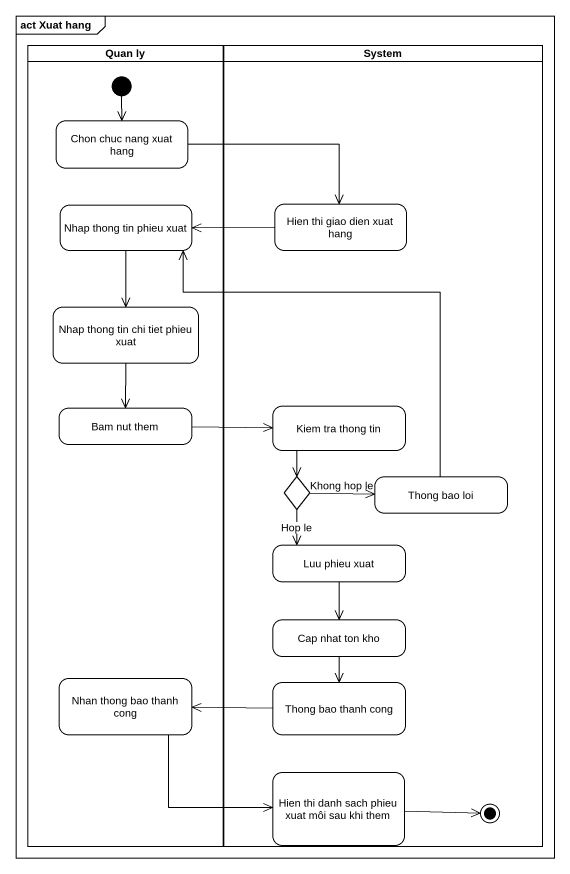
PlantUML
@startuml
mainframe act Xuat hang
hide empty description
state "Quan ly" as Quan_ly <<partition>> {
  state "Chon chuc nang xuat hang" as Chon_chuc_nang_xuat_hang
  state "Nhap thong tin phieu xuat" as Nhap_thong_tin_phieu_xuat
  state "Nhap thong tin chi tiet phieu xuat" as Nhap_thong_tin_chi_tiet
  state "Bam nut them" as Bam_nut_them
  state "Nhan thong bao thanh cong" as Nhan_thong_bao_thanh_cong
  [*] --> Chon_chuc_nang_xuat_hang
}
state System <<partition>> {
  state "Hien thi giao dien xuat hang" as Hien_thi_giao_dien_xuat_hang
  state "Kiem tra thong tin" as Kiem_tra_thong_tin
  state choice1 <<choice>>
  state "Thong bao loi" as Thong_bao_loi
  state "Luu phieu xuat" as Luu_phieu_xuat
  state "Cap nhat ton kho" as Cap_nhat_ton_kho
  state "Thong bao thanh cong" as Thong_bao_thanh_cong
  state "Hien thi danh sach phieu xuat môi sau khi them" as Hien_thi_danh_sach_phieu
  Hien_thi_danh_sach_phieu -right-> [*]
}
Chon_chuc_nang_xuat_hang -right-> Hien_thi_giao_dien_xuat_hang
Nhap_thong_tin_phieu_xuat --> Nhap_thong_tin_chi_tiet
Hien_thi_giao_dien_xuat_hang -left-> Nhap_thong_tin_phieu_xuat
Nhap_thong_tin_chi_tiet --> Bam_nut_them
Bam_nut_them -right-> Kiem_tra_thong_tin
Kiem_tra_thong_tin --> choice1
choice1 -right-> Thong_bao_loi : Khong hop le
choice1 --> Luu_phieu_xuat : Hop le
Thong_bao_loi -up-> Nhap_thong_tin_phieu_xuat
Luu_phieu_xuat --> Cap_nhat_ton_kho
Cap_nhat_ton_kho --> Thong_bao_thanh_cong
Nhan_thong_bao_thanh_cong -right-> Hien_thi_danh_sach_phieu
Thong_bao_thanh_cong -left-> Nhan_thong_bao_thanh_cong
@enduml
